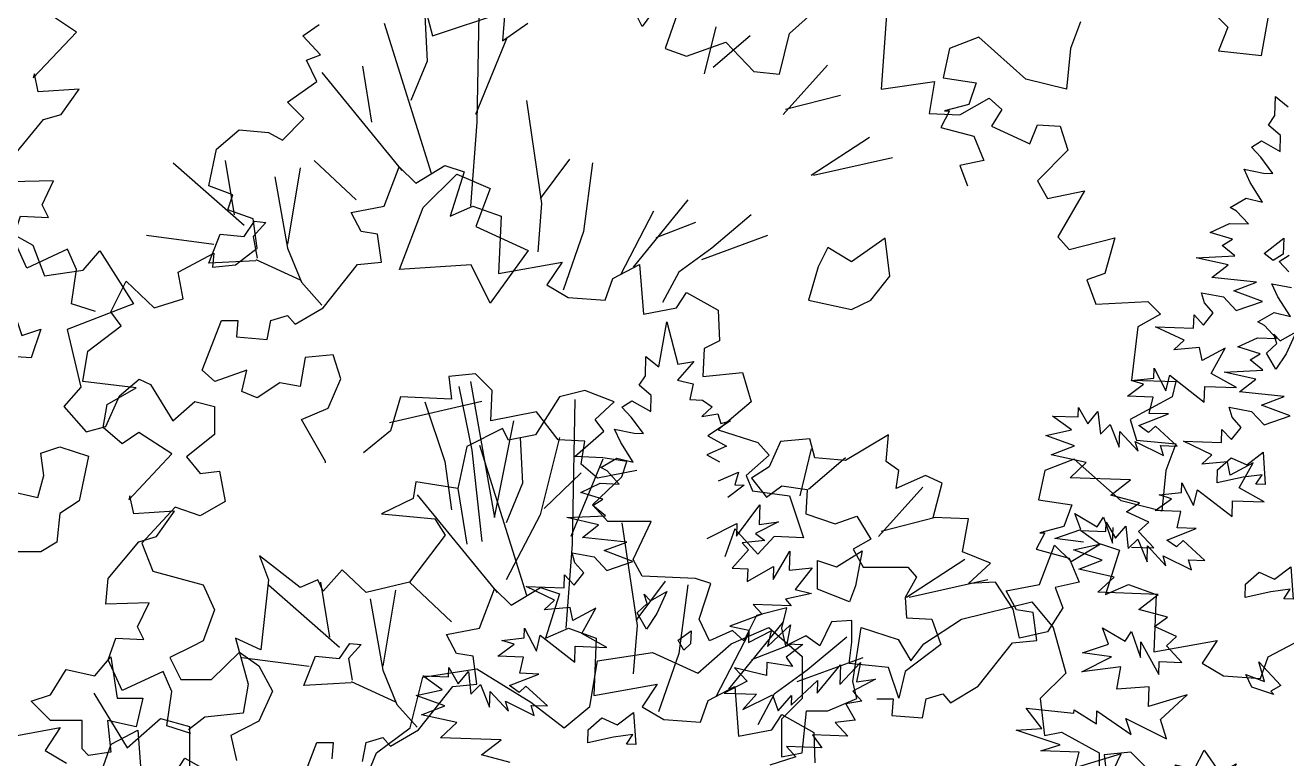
# Model space of a CAD drawing. Header units: inches. Extents: x -11 to 128, y 7 to 56.
# Drawn here: x 27.9556 to 28.4256, y 22.9804 to 23.2537 of the extents above; entities that cross this region are included whole.
import ezdxf

# ---------------------------------------------------------------- set-up
doc = ezdxf.new("R2010")
doc.units = ezdxf.units.IN
doc.header["$MEASUREMENT"] = 0
doc.layers.add('CAY', color=94, linetype='Continuous')
doc.layers.add('CAY-3', color=61, linetype='Continuous')
picture_1 = doc.add_image_def('image1.jpg', size_in_pixel=(1680, 1093))

# ---------------------------------------------------------------- blocks, each defined once
blk = doc.blocks.new('A$C76451831')
at = {"layer": 'CAY'}
for p, q in [((1479.9, 1929.8), (1538.3, 1944)), ((1538.3, 1944), (1555.9, 1922.7)), ((1448.6, 1909.2), (1479.9, 1929.8)), ((1288.9, 1909.2), (1320.1, 1922.7)), ((1320.1, 1922.7), (1347.8, 1898.6)), ((1389.7, 1877.9), (1396.8, 1922.7)), ((1396.8, 1922.7), (1427.4, 1912.7)), ((1555.9, 1922.7), (1566.6, 1885)), ((1261.1, 1885), (1288.9, 1909.2)), ((1427.4, 1912.7), (1438, 1895)), ((1438, 1895), (1448.6, 1909.2)), ((1171.5, 1857.3), (1178, 1895)), ((1178, 1895), (1223.4, 1902.1)), ((1223.4, 1902.1), (1261.1, 1885)), ((1347.8, 1898.6), (1347.8, 1863.8)), ((1033, 1881.5), (1077.8, 1888.5)), ((1077.8, 1888.5), (1122.6, 1860.8)), ((1566.6, 1885), (1545.3, 1863.8)), ((1022.3, 1839.6), (1033, 1881.5)), ((1393.2, 1863.8), (1389.7, 1877.9)), ((1347.8, 1863.8), (1330.7, 1846.6)), ((1369, 1853.7), (1393.2, 1863.8)), ((1545.3, 1863.8), (1548.9, 1833.1)), ((1122.6, 1860.8), (1150.3, 1839.6)), ((1150.3, 1839.6), (1171.5, 1857.3)), ((1347.8, 1818.9), (1351.4, 1853.7)), ((1351.4, 1853.7), (1369, 1853.7)), ((1330.7, 1846.6), (1330.7, 1815.4)), ((994.6, 1818.9), (1022.3, 1839.6)), ((1548.9, 1833.1), (1563, 1836)), ((1563, 1836), (1594.3, 1818.9)), ((987.6, 1801.8), (994.6, 1818.9)), ((1330.7, 1815.4), (1347.8, 1818.9)), ((1594.3, 1818.9), (1594.3, 1784.1)), ((5931.9, 1262.1), (5932.4, 1277.9)), ((5932.4, 1277.9), (5943, 1269.4)), ((5926.6, 1254.1), (5931.9, 1262.1)), ((5936.7, 1245.6), (5926.6, 1254.1)), ((5912.4, 1236), (5920.7, 1241.1)), ((5920.2, 1227.6), (5912.4, 1236)), ((5920.7, 1241.1), (5936.3, 1232.4)), ((5936.3, 1232.4), (5936.7, 1245.6)), ((5930.2, 1214.1), (5920.2, 1227.6)), ((5192.6, 1187), (5205.3, 1219.7)), ((5205.3, 1219.7), (5219, 1206)), ((5219, 1206), (5243.2, 1220.8)), ((5243.2, 1220.8), (5259.1, 1215.5)), ((5259.1, 1215.5), (5247.5, 1178.6)), ((5906.3, 1217.6), (5922.5, 1214.3)), ((5911.3, 1206.6), (5906.3, 1217.6)), ((5921.6, 1190.3), (5911.3, 1206.6)), ((5922.5, 1214.3), (5930.2, 1214.1)), ((5894.8, 1185.8), (5908.2, 1193.5)), ((5908.2, 1193.5), (5921.6, 1190.3)), ((5165.2, 1181.8), (5192.6, 1187)), ((5247.5, 1178.6), (5266.4, 1187)), ((5266.4, 1187), (5289.7, 1178.6)), ((5900.1, 1182.9), (5894.8, 1185.8)), ((5173.6, 1165.9), (5165.2, 1181.8)), ((5289.7, 1178.6), (5287.5, 1131.1)), ((5878.2, 1165.1), (5894.3, 1172.7)), ((5894.3, 1172.7), (5910.1, 1172.2)), ((5910.1, 1172.2), (5900.1, 1182.9)), ((4880.4, 1166.1), (4901.2, 1154.7)), ((5187.3, 1163.8), (5173.6, 1165.9)), ((5190.5, 1140.6), (5187.3, 1163.8)), ((5896.6, 1159.5), (5878.2, 1165.1)), ((4901.2, 1154.7), (4910.7, 1129.1)), ((5888.2, 1154.3), (5896.6, 1159.5)), ((5898.8, 1145.8), (5888.2, 1154.3)), ((4942.9, 1133.8), (4956.7, 1149.9)), ((4956.7, 1149.9), (4984.6, 1105.9)), ((5866.6, 1144.2), (5898.8, 1145.8)), ((5893.1, 1138.3), (5866.6, 1144.2)), ((4910.7, 1129.1), (4942.9, 1133.8)), ((5142, 1102.7), (5170.5, 1138.5)), ((5170.5, 1138.5), (5190.5, 1140.6)), ((5287.5, 1131.1), (5340.3, 1140.6)), ((5340.3, 1140.6), (5327.6, 1121.6)), ((5382.5, 1126.9), (5404.6, 1138.5)), ((5404.6, 1138.5), (5407.8, 1097.4)), ((5879.6, 1127.9), (5893.1, 1138.3)), ((5327.6, 1121.6), (5345.5, 1111.1)), ((5376.1, 1109), (5382.5, 1126.9)), ((5916.6, 1123.9), (5879.6, 1127.9)), ((5897.8, 1116.8), (5916.6, 1123.9)), ((5345.5, 1111.1), (5376.1, 1109)), ((5435.2, 1102.7), (5443.6, 1115.3)), ((5443.6, 1115.3), (5470, 1100.6)), ((5871, 1115), (5889.4, 1111.7)), ((5873.4, 1106.8), (5871, 1115)), ((5889.4, 1111.7), (5899.9, 1100.4)), ((5921.5, 1107.8), (5897.8, 1116.8)), ((4984.6, 1105.9), (4929.6, 1084.7)), ((5118.8, 1089), (5142, 1102.7)), ((5407.8, 1097.4), (5435.2, 1102.7)), ((5470, 1100.6), (5471.1, 1075.2)), ((5880.8, 1098.4), (5873.4, 1106.8)), ((5899.9, 1100.4), (5921.5, 1107.8)), ((5057.6, 1092.1), (5071.3, 1092.1)), ((5071.3, 1092.1), (5070.3, 1078.4)), ((5095.6, 1076.3), (5098.8, 1092.1)), ((5098.8, 1092.1), (5112.5, 1096.3)), ((5112.5, 1096.3), (5118.8, 1089)), ((5420.6, 1053.6), (5427.3, 1091)), ((5427.3, 1091), (5436.5, 1055.8)), ((5864.5, 1085.8), (5864.9, 1096.7)), ((5864.9, 1096.7), (5872.8, 1088.2)), ((5872.8, 1088.2), (5880.8, 1098.4)), ((4929.6, 1084.7), (4941, 1036.7)), ((5070.3, 1078.4), (5095.6, 1076.3)), ((5856.5, 1075.7), (5832.8, 1086.9)), ((5832.8, 1086.9), (5864.5, 1085.8)), ((5458.4, 1068.9), (5457.3, 1045.7)), ((5471.1, 1075.2), (5458.4, 1068.9)), ((5848, 1067.8), (5856.5, 1075.7)), ((5869.4, 1069.8), (5848, 1067.8)), ((5871.7, 1058.8), (5869.4, 1069.8)), ((5890.7, 1069), (5871.7, 1058.8)), ((5879.1, 1048.1), (5890.7, 1069)), ((5409.5, 1046.3), (5410, 1062.2)), ((5410, 1062.2), (5420.6, 1053.6)), ((5449.8, 1058.1), (5436.1, 1042.7)), ((5436.5, 1055.8), (5449.8, 1058.1)), ((5268.6, 1047.8), (5246.4, 1045.7)), ((5282.3, 1034.1), (5268.6, 1047.8)), ((5457.3, 1045.7), (5490, 1048.9)), ((5490, 1048.9), (5497.4, 1024.6)), ((5831.4, 1044.3), (5831.6, 1052.5)), ((5831.6, 1052.5), (5841.4, 1033.6)), ((5900, 1036.5), (5879.1, 1048.1)), ((4941, 1036.7), (4926.8, 1020.6)), ((4973.2, 1029.6), (4989.3, 1043.4)), ((4989.3, 1043.4), (4998.7, 1039.1)), ((4998.7, 1039.1), (5017.2, 1008.8)), ((5246.4, 1045.7), (5248.5, 1026.7)), ((5404.2, 1038.3), (5409.5, 1046.3)), ((5414.3, 1029.8), (5404.2, 1038.3)), ((5436.1, 1042.7), (5449.1, 1039.5)), ((5449.1, 1039.5), (5446.4, 1026.4)), ((5809.5, 1029.2), (5823, 1039.2)), ((5812.7, 1042.3), (5831.4, 1044.3)), ((5823, 1039.2), (5812.7, 1042.3)), ((5841.4, 1033.6), (5844.6, 1046.6)), ((5844.6, 1046.6), (5873.3, 1024.3)), ((5873.3, 1024.3), (5873.7, 1037.4)), ((5873.7, 1037.4), (5900, 1036.5)), ((4961.8, 1004.1), (4973.2, 1029.6)), ((5206.3, 1028.8), (5197.9, 1000.4)), ((5248.5, 1026.7), (5206.3, 1028.8)), ((5281.2, 1008.8), (5282.3, 1034.1)), ((5413.9, 1016.7), (5414.3, 1029.8)), ((5446.4, 1026.4), (5456.8, 1026.1)), ((5456.8, 1026.1), (5464.8, 1020.4)), ((5830.8, 1028.5), (5809.5, 1029.2)), ((5827.6, 1015), (5830.8, 1028.5)), ((4926.8, 1020.6), (4945.3, 999.7)), ((5017.2, 1008.8), (5035.7, 1024.9)), ((5035.7, 1024.9), (5051.8, 1020.6)), ((5051.8, 1020.6), (5051.8, 997.4)), ((5273.8, 1025), (5197.2, 1007.3)), ((5319.2, 1016.2), (5281.2, 1008.8)), ((5337.1, 993), (5319.2, 1016.2)), ((5390, 1020.2), (5398.3, 1025.4)), ((5397.8, 1011.8), (5390, 1020.2)), ((5398.3, 1025.4), (5413.9, 1016.7)), ((5464.8, 1020.4), (5456.3, 1012.5)), ((5497.4, 1024.6), (5470, 1001.4)), ((5768.6, 1012.1), (5768.9, 1019.8)), ((5768.9, 1019.8), (5776.6, 1006.4)), ((5776.6, 1006.4), (5785.1, 1016.5)), ((5785.1, 1016.5), (5787.1, 997.8)), ((5407.8, 998.3), (5397.8, 1011.8)), ((5456.3, 1012.5), (5469.5, 1014.7)), ((5480.2, 1008.9), (5461.2, 996.5)), ((5469.5, 1014.7), (5472, 1006.5)), ((5472, 1006.5), (5480.2, 1008.9)), ((5747.3, 1012.8), (5768.6, 1012.1)), ((5763.2, 1001.4), (5747.3, 1012.8)), ((5787.1, 997.8), (5795.1, 1005.7)), ((5795.1, 1005.7), (5802.6, 986.9)), ((5819.1, 1004.9), (5843.5, 1014.5)), ((5843.5, 1014.5), (5827.6, 1015)), ((4945.3, 999.7), (4961.8, 1004.1)), ((5051.8, 997.4), (5028.6, 978.9)), ((5197.9, 1000.4), (5175.7, 982.4)), ((5389, 990.8), (5383.9, 1001.9)), ((5383.9, 1001.9), (5400.1, 998.6)), ((5400.1, 998.6), (5407.8, 998.3)), ((5461.2, 996.5), (5476.8, 987.8)), ((5470, 1001.4), (5502.7, 990.9)), ((5741.8, 996.7), (5763.2, 1001.4)), ((5765.5, 988.2), (5741.8, 996.7)), ((5802.6, 986.9), (5803.1, 1000)), ((5803.1, 1000), (5818.4, 983.6)), ((5827.1, 999.2), (5819.1, 1004.9)), ((5832.7, 1004.4), (5827.1, 999.2)), ((5850.7, 987.9), (5832.7, 1004.4)), ((5359.3, 991.9), (5337.1, 993)), ((5356.1, 972.9), (5359.3, 991.9)), ((5399.3, 974.6), (5389, 990.8)), ((5476.8, 987.8), (5460.6, 980.6)), ((5502.7, 990.9), (5512.2, 980.3)), ((5746.2, 980.7), (5765.5, 988.2)), ((5818.4, 983.6), (5815.9, 991.8)), ((5815.9, 991.8), (5839.5, 980.1)), ((5839.5, 980.1), (5837.1, 988.4)), ((5837.1, 988.4), (5850.7, 987.9)), ((5028.6, 978.9), (5040, 965.1)), ((5372.4, 970.1), (5385.8, 977.8)), ((5385.8, 977.8), (5399.3, 974.6)), ((5460.6, 980.6), (5470.9, 974.8)), ((5512.2, 980.3), (5493.2, 963.4)), ((5775.4, 974.2), (5746.2, 980.7)), ((5761.9, 961.5), (5775.4, 974.2)), ((5040, 965.1), (5056.1, 967.1)), ((5056.1, 967.1), (5060.8, 941.9)), ((5369.8, 961.3), (5356.1, 972.9)), ((5402.5, 967.7), (5369.8, 961.3)), ((5377.7, 967.2), (5372.4, 970.1)), ((5387.7, 956.4), (5377.7, 967.2)), ((5470.3, 959), (5486.9, 966.1)), ((5486.9, 966.1), (5483.8, 955.8)), ((5493.2, 963.4), (5498.5, 950.8)), ((5355.8, 949.4), (5371.9, 957)), ((5371.9, 957), (5387.7, 956.4)), ((5491.5, 955.5), (5478, 945.1)), ((5483.8, 955.8), (5491.5, 955.5)), ((5812.1, 959.8), (5761.9, 961.5)), ((5795.8, 947.2), (5812.1, 959.8)), ((5374.2, 943.7), (5355.8, 949.4)), ((5365.8, 938.6), (5374.2, 943.7)), ((5498.5, 950.8), (5529.1, 946.6)), ((5529.1, 946.6), (5540.7, 911.8)), ((5819.6, 940.9), (5795.8, 947.2)), ((5019.2, 937.2), (4991.7, 907.3)), ((5040, 930.1), (5019.2, 937.2)), ((5060.8, 941.9), (5040, 930.1)), ((5376.4, 930.1), (5365.8, 938.6)), ((5485, 913.1), (5504.5, 939.2)), ((5504.5, 939.2), (5503.9, 922.9)), ((5770.8, 918.6), (5765.8, 931.9)), ((5765.8, 931.9), (5784.4, 920.9)), ((5808.9, 933.2), (5819.6, 940.9)), ((5827.2, 924.8), (5808.9, 933.2)), ((5344.2, 928.5), (5376.4, 930.1)), ((5370.7, 922.5), (5344.2, 928.5)), ((5357.2, 912.1), (5370.7, 922.5)), ((5460.9, 911.2), (5485.4, 923.5)), ((5485.4, 923.5), (5485, 913.1)), ((5519.9, 925), (5501, 915.3)), ((5503.9, 922.9), (5519.9, 925)), ((5784.4, 920.9), (5789.7, 928.8)), ((5789.7, 928.8), (5797.1, 907.3)), ((5818.7, 916.9), (5827.2, 924.8)), ((5394.2, 908.1), (5357.2, 912.1)), ((5483.7, 919.1), (5475.3, 895.9)), ((5502.7, 898.1), (5483.7, 919.1)), ((5501, 915.3), (5508.5, 909.6)), ((5516.4, 912.8), (5502.7, 898.1)), ((5540.7, 911.8), (5516.4, 912.8)), ((5749.2, 911.2), (5770.8, 918.6)), ((5773.1, 908.1), (5749.2, 911.2)), ((5797.1, 907.3), (5797.6, 920.4)), ((5831.4, 903.4), (5818.7, 916.9)), ((4991.7, 907.3), (5000.7, 884.1)), ((5375.4, 901.1), (5394.2, 908.1)), ((5399.1, 892.1), (5375.4, 901.1)), ((5495.1, 901.9), (5481.4, 886.5)), ((5508.5, 909.6), (5489.8, 907.5)), ((5489.8, 907.5), (5495.1, 901.9)), ((5515.5, 877.1), (5529.5, 900.7)), ((5529.5, 900.7), (5528.9, 884.8)), ((5812.9, 904), (5831.4, 903.4)), ((5351, 891), (5348.6, 899.3)), ((5348.6, 899.3), (5367.1, 895.9)), ((5358.4, 882.6), (5351, 891)), ((5367.1, 895.9), (5377.5, 884.7)), ((5377.5, 884.7), (5399.1, 892.1)), ((5000.7, 884.1), (5042.4, 872.7)), ((5342.1, 870.1), (5342.5, 880.9)), ((5342.5, 880.9), (5350.4, 872.5)), ((5350.4, 872.5), (5358.4, 882.6)), ((5481.4, 886.5), (5494.5, 886)), ((5494.1, 875.6), (5515.9, 888)), ((5494.5, 886), (5494.1, 875.6)), ((5515.9, 888), (5515.5, 877.1)), ((5528.9, 884.8), (5548, 886.9)), ((5548, 886.9), (5533.8, 868.8)), ((5042.4, 872.7), (5051.8, 851.9)), ((5310.5, 871.2), (5342.1, 870.1)), ((5334.1, 859.9), (5310.5, 871.2)), ((5325.6, 852), (5334.1, 859.9)), ((5547.3, 865.6), (5525.8, 860.9)), ((5525.8, 860.9), (5530.6, 855.3)), ((5533.8, 868.8), (5547.3, 865.6)), ((5051.8, 851.9), (5042.4, 826.3)), ((5347, 854), (5325.6, 852)), ((5349.4, 843.1), (5347, 854)), ((5368.3, 853.3), (5349.4, 843.1)), ((5356.7, 832.4), (5368.3, 853.3)), ((5506.3, 848.5), (5479.7, 838.5)), ((5498.9, 856.4), (5506.3, 848.5)), ((5530.6, 855.3), (5498.9, 856.4)), ((5479.7, 838.5), (5495.4, 835.2)), ((5510.8, 821.5), (5530, 839.5)), ((5530, 839.5), (5526.8, 823.7)), ((5290.3, 826.5), (5309, 828.6)), ((5309, 828.6), (5309.3, 836.7)), ((5309.3, 836.7), (5319, 817.8)), ((5319, 817.8), (5322.2, 830.9)), ((5322.2, 830.9), (5350.9, 808.5)), ((5377.6, 820.8), (5356.7, 832.4)), ((5495.4, 835.2), (5495.1, 824.8)), ((5495.1, 824.8), (5514, 834.6)), ((5514, 834.6), (5510.8, 821.5)), ((5033.3, 821.6), (5014.8, 812.5)), ((5042.4, 826.3), (5033.3, 821.6)), ((5049.4, 794.1), (5072.6, 816.9)), ((5072.6, 816.9), (5088.7, 805.5)), ((5287.1, 813.5), (5300.6, 823.4)), ((5300.6, 823.4), (5290.3, 826.5)), ((5350.9, 808.5), (5351.3, 821.7)), ((5351.3, 821.7), (5377.6, 820.8)), ((5540.3, 823.2), (5526.4, 812.8)), ((5526.8, 823.7), (5540.3, 823.2)), ((5014.8, 812.5), (5023.9, 794.1)), ((5308.4, 812.7), (5287.1, 813.5)), ((5305.2, 799.3), (5308.4, 812.7)), ((5510.4, 808.4), (5510, 797.5)), ((5531.5, 805), (5510.4, 808.4)), ((5526.4, 812.8), (5531.5, 805)), ((5552.1, 782.9), (5571.5, 806.3)), ((5570.9, 790), (5587.9, 808.4)), ((5571.5, 806.3), (5570.9, 790)), ((5587.9, 808.4), (5584.6, 792.2)), ((5088.7, 805.5), (5100.1, 784.6)), ((5240.9, 785.6), (5224.9, 797.1)), ((5224.9, 797.1), (5246.2, 796.3)), ((5246.2, 796.3), (5246.5, 804)), ((5246.5, 804), (5254.2, 790.6)), ((5254.2, 790.6), (5262.7, 800.7)), ((5262.7, 800.7), (5264.7, 782.1)), ((5296.7, 789.1), (5321.1, 798.7)), ((5321.1, 798.7), (5305.2, 799.3)), ((5510, 797.5), (5483.5, 803.9)), ((5483.5, 803.9), (5494, 792.7)), ((5023.9, 794.1), (5049.4, 794.1)), ((5219.4, 781), (5240.9, 785.6)), ((5264.7, 782.1), (5272.7, 790)), ((5272.7, 790), (5280.2, 771.1)), ((5304.7, 783.4), (5296.7, 789.1)), ((5310.3, 788.7), (5304.7, 783.4)), ((5328.3, 772.2), (5310.3, 788.7)), ((5494, 792.7), (5475, 782.9)), ((5530.4, 772.8), (5552.4, 793.3)), ((5552.4, 793.3), (5552.1, 782.9)), ((5600.5, 794.4), (5581.6, 784.6)), ((5584.6, 792.2), (5600.5, 794.4)), ((4951.7, 782.9), (4979.4, 737.5)), ((5100.1, 784.6), (5088.7, 759.5)), ((5243.1, 772.4), (5219.4, 781)), ((5280.2, 771.1), (5280.7, 784.3)), ((5280.7, 784.3), (5296, 767.8)), ((5296, 767.8), (5293.5, 776.1)), ((5293.5, 776.1), (5317.1, 764.4)), ((5475, 782.9), (5501.7, 782)), ((5501.7, 782), (5490.4, 769.2)), ((5490.4, 769.2), (5514.9, 781.5)), ((5514.9, 781.5), (5519.8, 768.2)), ((5519.8, 768.2), (5530.7, 781)), ((5530.7, 781), (5530.4, 772.8)), ((5589, 776.2), (5575.8, 773.9)), ((5581.6, 784.6), (5589, 776.2)), ((5223.8, 764.9), (5243.1, 772.4)), ((5253, 758.5), (5223.8, 764.9)), ((5314.7, 772.6), (5328.3, 772.2)), ((5317.1, 764.4), (5314.7, 772.6)), ((5575.8, 773.9), (5583.5, 760.5)), ((4979.4, 737.5), (5007.1, 761.7)), ((5007.1, 761.7), (5031.3, 755.2)), ((5031.3, 755.2), (5031.3, 720.4)), ((5088.7, 759.5), (5065.6, 747.7)), ((5239.5, 745.8), (5253, 758.5)), ((5583.5, 760.5), (5567.1, 758.4)), ((5567.1, 758.4), (5577.6, 747.1)), ((5065.6, 747.7), (5070.3, 726.8)), ((5289.7, 744), (5239.5, 745.8)), ((5273.4, 731.5), (5289.7, 744)), ((5577.6, 747.1), (5548.1, 748.2)), ((5548.1, 748.2), (5555.9, 737.5)), ((5526.5, 738.5), (5534.4, 730.1)), ((5555.9, 737.5), (5526.5, 738.5)), ((5297.2, 725.2), (5273.4, 731.5)), ((5534.4, 730.1), (5512.8, 723.1))]:
    blk.add_line(p, q, dxfattribs=at)
for points in [[(4953.2, 1099.5), (4933.2, 1105.8), (4937.4, 1134.3), (4930, 1151.2), (4896.3, 1135.4), (4884.7, 1160.7), (4891, 1178.6), (4914.2, 1177.5), (4908.9, 1188.1), (4918.4, 1208.1), (4882.5, 1207.1), (4884.7, 1228.2), (4910, 1258.8), (4924.7, 1263), (4939.5, 1284.1), (4905.7, 1282), (4902.6, 1296.7), (4901.5, 1293.6), (4937.4, 1331.5), (4910, 1349.5)], [(5770.6, 1340), (5762.2, 1317.8), (5759, 1284.1), (5725.2, 1292.5), (5686.2, 1327.3), (5662, 1317.8), (5656.7, 1293.6), (5684.1, 1289.3), (5677.8, 1271.4), (5657.7, 1266.1), (5662, 1266.1), (5654.6, 1252.4), (5682, 1245), (5690.4, 1225), (5670.4, 1220.8), (5676.7, 1203.9)], [(530, 749.3), (509.9, 755.6), (514.2, 784.1), (506.8, 800.9), (473, 785.1), (461.4, 810.4), (467.7, 828.4), (490.9, 827.3), (485.7, 837.9), (495.2, 857.9), (459.3, 856.8), (461.4, 877.9), (486.7, 908.5), (501.5, 912.7), (516.3, 933.8), (482.5, 931.7), (479.3, 946.5), (478.3, 943.3), (514.2, 981.3), (486.7, 999.2), (473, 989.7), (457.2, 1003.4), (460.4, 1022.4), (484.6, 1036.1), (440.3, 1041.4), (444.5, 1066.7), (472, 1087.8), (463.5, 1099.4), (476.2, 1124.7), (499.4, 1102.6), (523.6, 1110), (519.4, 1132.1), (549, 1147.9), (547.9, 1136.3), (566.9, 1138.4), (584.8, 1152.1), (581.7, 1176.4), (560.6, 1183.8), (564.8, 1196.4), (544.7, 1203.8), (551.1, 1234.4), (570.1, 1250.2), (594.3, 1248.1), (605.9, 1241.8), (623.8, 1259.7), (610.1, 1273.4), (634.4, 1290.3), (625.9, 1308.2), (637.6, 1312.5), (622.8, 1328.3), (636.5, 1337.8)], [(721.9, 1361), (730.4, 1328.3), (790.5, 1348.3), (788.4, 1324.1), (809.5, 1338.8)], [(936, 1353.6), (923.4, 1317.7), (941.3, 1311.4), (974, 1323), (997.2, 1298.7), (1018.3, 1296.6), (1026.7, 1330.4), (1055.2, 1355.7)], [(1107.9, 1353.6), (1102.7, 1284), (1147, 1290.3), (1142.7, 1263.9), (1168.1, 1262.9), (1192.3, 1276.6), (1202.9, 1267.1), (1194.4, 1253.4), (1226.1, 1238.6), (1232.4, 1254.5), (1251.4, 1253.4), (1257.7, 1233.4), (1232.4, 1208), (1240.8, 1193.3), (1271.4, 1199.6), (1249.3, 1161.6), (1258.8, 1151.1), (1296.7, 1160.6), (1288.3, 1131.1), (1273.5, 1125.8), (1280.9, 1105.7), (1324.2, 1107.9), (1334.7, 1097.3), (1315.7, 1086.8), (1310.4, 1042.5), (1347.4, 1041.4), (1344.2, 1028.7), (1309.4, 1009.8), (1314.7, 992.9), (1347.4, 989.7), (1338.9, 967.6), (1335.8, 933.8), (1302, 942.3), (1263, 977.1), (1238.7, 967.6), (1233.4, 943.3), (1260.9, 939.1), (1254.5, 921.2), (1234.5, 915.9), (1238.7, 915.9), (1231.3, 902.2), (1258.8, 894.8), (1267.2, 874.8), (1247.2, 870.5), (1253.5, 853.7)], [(5271.7, 1376.9), (5269.6, 1256.6), (5264.3, 1187)], [(5226.4, 1345.2), (5228.5, 1307.3), (5214.8, 1274.6)], [(5192.6, 1338.9), (5231.6, 1214.5)], [(5467.9, 1335.7), (5458.4, 1296.7)], [(5294.9, 1327.3), (5268.6, 1263)], [(5496.4, 1328.4), (5465.8, 1302)], [(5174.7, 1303.1), (5182.1, 1256.6)], [(5560.7, 1304.1), (5523.8, 1263)], [(5140.9, 1297.8), (5207.4, 1216.6)], [(5571.3, 1278.8), (5525.9, 1267.2)], [(5310.7, 1274.6), (5323.4, 1189.1), (5320.2, 1149.1)], [(5595.5, 1244), (5547, 1212.3)], [(5060.8, 1225), (5068.2, 1179.7)], [(5134.6, 1225), (5169.4, 1192.3)], [(5346.6, 1226.1), (5322.3, 1193.4)], [(5614.5, 1227.1), (5549.1, 1212.3)], [(5017.5, 1222.9), (5076.6, 1171.2)], [(5123, 1218.7), (5112.5, 1155.4)], [(5365.6, 1222.9), (5358.2, 1165.9), (5341.3, 1117.4)], [(1296, 719.7), (1301.9, 732.6), (1263.9, 720.8), (1267.1, 733.8), (1235.4, 734.9), (1251.4, 739.8), (1214.7, 752), (1236, 753.5), (1223, 770.3), (1262.8, 766.2), (1262.9, 768.9), (1281.5, 757.4), (1281.9, 768.2), (1310.2, 748.6), (1305.7, 761.9), (1339.5, 744.9), (1334.6, 760.9), (1356.7, 781.5), (1324.6, 771.7), (1325.2, 788), (1298.4, 786.2), (1301.7, 804.7), (1269.4, 800.4), (1293.9, 813.1), (1270, 816.2), (1291.5, 823.6), (1286.5, 837), (1305.2, 825.9), (1310.4, 833.9), (1317.9, 812.3), (1318.3, 825.4), (1333.2, 798.2), (1333.6, 809), (1352.2, 808.4), (1339.5, 822), (1347.9, 829.8), (1329.6, 838.2), (1340.3, 846), (1316.5, 852.2), (1332.8, 864.8), (1282.6, 866.6), (1296.2, 879.2), (1266.9, 885.7), (1286.2, 893.2), (1262.5, 901.7), (1284, 906.4), (1268.1, 917.8), (1289.3, 917.1), (1289.6, 924.8), (1297.3, 911.4), (1305.8, 921.5), (1307.9, 902.9), (1315.9, 910.7), (1323.4, 891.9), (1323.8, 905), (1339.1, 888.6), (1336.7, 896.9), (1360.3, 885.2), (1357.8, 893.4), (1371.4, 892.9), (1353.4, 909.4), (1347.8, 904.2), (1339.8, 909.9), (1364.2, 919.5), (1348.4, 920), (1351.5, 933.5), (1330.3, 934.3), (1343.8, 944.2), (1333.4, 947.3), (1352.1, 949.4), (1352.4, 957.5), (1362.1, 938.6), (1365.3, 951.6), (1394, 929.3), (1394.4, 942.4), (1420.7, 941.5), (1399.8, 953.1), (1411.4, 974), (1392.5, 963.8), (1390.1, 974.8), (1368.8, 972.8), (1377.2, 980.7), (1353.6, 991.9), (1385.3, 990.8), (1385.6, 1001.7), (1393.5, 993.3), (1401.6, 1003.4), (1394.2, 1011.8), (1391.7, 1020.1), (1410.2, 1016.7), (1420.7, 1005.5), (1442.2, 1012.9), (1418.5, 1021.8), (1437.3, 1028.9), (1400.3, 1032.9), (1413.8, 1043.3), (1387.3, 1049.2), (1419.5, 1050.8), (1409, 1059.4), (1417.3, 1064.5), (1398.9, 1070.1), (1415, 1077.7), (1430.9, 1077.2), (1420.8, 1088), (1415.5, 1090.9), (1428.9, 1098.6), (1442.4, 1095.4), (1432.1, 1111.6), (1427, 1122.6), (1443.2, 1119.4)], [(1441, 1132.6), (1433.1, 1141), (1441.4, 1146.2)], [(5101.9, 1211.3), (5112.5, 1152.2), (5124.1, 1123.8), (5140.9, 1104.8)], [(5444.7, 1192.3), (5399.3, 1136.4)], [(5086.1, 1141.7), (5047.1, 1139.6), (5056.6, 1163.8), (5076.6, 1161.7), (5085, 1174.4), (5094.5, 1173.3), (5084, 1161.7), (5087.2, 1143.8)], [(5416.2, 1182.8), (5388.8, 1130.1)], [(5451, 1173.3), (5418.3, 1160.7)], [(5497.4, 1179.7), (5464.7, 1152.2), (5437.3, 1132.2), (5423.6, 1106.9)], [(4995.4, 1162.8), (5051.3, 1155.4)], [(5456.3, 1142.7), (5511.1, 1162.8)], [(5086.1, 1142.7), (5123, 1125.9)], [(5144.1, 974), (5144.1, 975), (5124.1, 1009.8), (5146.2, 1019.3), (5156.8, 1043.6), (5150.4, 1063.6), (5127.2, 1061.5), (5123, 1037.3), (5106.1, 1040.4), (5087.2, 1027.8), (5074.5, 1033.1), (5078.7, 1051), (5052.3, 1041.5), (5041.8, 1051), (5057.6, 1092.1)], [(5254.8, 1037.3), (5265.4, 984.5), (5273.8, 908.6)], [(5264.3, 1041.5), (5284.4, 928.6), (5300.2, 1008.8)], [(1253.5, 853.7), (1240.8, 833.6), (1217.6, 828.4), (1212.4, 852.6), (1197.6, 874.8), (1175.4, 873.7), (1193.4, 890.6), (1170.2, 900.1), (1175.4, 927.5), (1145.9, 928.6), (1153.3, 957), (1139.6, 963.4), (1115.3, 952.8), (1117.4, 967.6), (1106.9, 975), (1109, 997.1), (1073.1, 976), (1047.8, 978.1), (1043.6, 993.9), (1019.3, 991.8), (1009.9, 970.7), (995.1, 961.2), (1007.7, 945.4), (1020.4, 954.9), (1041.5, 951.8), (1040.4, 931.7), (1064.7, 923.3), (1082.6, 929.6), (1094.2, 910.6), (1079.5, 902.2), (1087.9, 887.4), (1124.8, 887.4), (1132.2, 879), (1122.7, 862.1), (1123.8, 845.2), (1144.9, 844.2), (1152.2, 823.1), (1122.7, 800.9), (1117.4, 778.8), (1109, 804.1), (1076.3, 807.3), (1078.4, 825.2), (1078.4, 843.1), (1061.5, 842.1), (1052, 822), (1040.4, 830.5), (1023.6, 822), (1020.4, 836.8), (1024.6, 853.7), (999.3, 847.3), (988.8, 826.2), (979.3, 834.7), (960.3, 826.2), (951.8, 844.2), (961.3, 873.7), (948.7, 877.9), (904.4, 880), (897, 893.7), (911.8, 925.4), (875.9, 925.4), (863.3, 939.1), (887.5, 962.3), (891.7, 975), (871.7, 978.1), (848.5, 979.2), (872.7, 1000.3), (865.4, 1009.8), (881.2, 1024.5), (856.9, 1034), (835.8, 1028.7), (815.8, 997.1), (793.6, 992.9), (788.4, 1002.4), (758.8, 987.6), (751.5, 952.8), (716.7, 958.1), (714.5, 944.4), (688.2, 931.7), (732.5, 927.5), (740.9, 913.8), (711.4, 874.8), (675.5, 866.3), (655.5, 885.3), (639.7, 867.4), (635.4, 876.9), (620.7, 870.5), (586.9, 896.9), (594.3, 876.9), (588, 818.9), (566.9, 828.4), (577.4, 790.4), (573.2, 766.1), (541.6, 763), (527.9, 752.4)], [(848.5, 1026.6), (846.4, 906.4), (841.1, 836.8)], [(5226.4, 1024.6), (5243.2, 975), (5248.5, 935)], [(803.1, 995), (805.2, 957), (791.5, 924.3)], [(5338.2, 995.1), (5322.3, 930.7), (5293.9, 877)], [(769.4, 988.7), (808.4, 864.2)], [(1044.7, 985.5), (1035.2, 946.5)], [(871.7, 977.1), (845.3, 912.7)], [(1073.1, 978.1), (1042.6, 951.8)], [(5356.1, 965.6), (5325.5, 936)], [(751.5, 952.8), (758.8, 906.4)], [(1137.5, 953.9), (1100.6, 912.7)], [(717.7, 947.5), (784.2, 866.3)], [(887.5, 924.3), (900.2, 838.9), (897, 798.8)], [(1148, 928.6), (1102.7, 917)], [(1172.3, 893.7), (1123.8, 862.1)], [(594.3, 872.7), (653.4, 821)], [(634.4, 741.9), (648.1, 741.9), (647, 728.2)], [(672.4, 726.1), (675.5, 741.9), (689.2, 746.1), (695.6, 738.7), (718.8, 752.4), (747.2, 788.3), (767.3, 790.4), (764.1, 813.6), (750.4, 815.7), (742, 831.5), (769.4, 836.8), (782, 869.5), (795.8, 855.8), (820, 870.5), (835.8, 865.3), (824.2, 828.4), (843.2, 836.8), (866.4, 828.4), (864.3, 780.9), (917, 790.4), (904.4, 771.4), (922.3, 760.9), (952.9, 758.7), (959.2, 776.7), (981.4, 788.3), (984.5, 747.1), (1012, 752.4), (1020.4, 765.1), (1046.8, 750.3), (1047.8, 725)], [(637.6, 874.8), (644.9, 829.4)], [(711.4, 874.8), (746.2, 842.1)], [(923.4, 875.8), (899.1, 843.1)], [(942.4, 872.7), (935, 815.7), (918.1, 767.2)], [(1191.3, 876.9), (1125.9, 862.1)], [(678.7, 861.1), (689.2, 802), (700.8, 773.5), (717.7, 754.5)], [(699.8, 868.4), (689.2, 805.2)], [(1021.5, 842.1), (976.1, 786.2)], [(993, 832.6), (965.6, 779.8)], [(1074.2, 829.4), (1041.5, 802), (1014.1, 782), (1000.4, 756.6)], [(5441.4, 818.5), (5436.7, 826.9), (5447.4, 834.6), (5447, 823.8), (5441.4, 818.5)], [(662.9, 791.4), (623.8, 789.3), (633.3, 813.6), (653.4, 811.5), (661.8, 824.1), (671.3, 823.1), (660.8, 811.5), (663.9, 793.6)], [(1027.8, 823.1), (995.1, 810.4)], [(572.2, 812.5), (628.1, 805.2)], [(1033.1, 792.5), (1087.9, 812.5)], [(662.9, 792.5), (699.8, 775.6)], [(720.9, 623.7), (720.9, 624.8), (700.8, 659.6), (723, 669.1), (733.5, 693.4), (727.2, 713.4), (704, 711.3), (699.8, 687), (682.9, 690.2), (663.9, 677.5), (651.3, 682.8), (655.5, 700.7), (629.1, 691.2), (618.6, 700.7), (634.4, 741.9)]]:
    blk.add_lwpolyline(points, dxfattribs=at)
for points in [[(5351.5, 1415.3), (5379.2, 1443), (5406.9, 1431.1), (5395, 1399.4), (5438.6, 1379.6), (5406.9, 1336.1), (5391, 1367.8), (5331.7, 1363.8)], [(1418.3, 1311.9), (1426.2, 1355.4), (1394.5, 1383.2), (1366.8, 1359.4), (1390.6, 1335.6), (1382.7, 1315.8)], [(722.8, 1185.8), (750.5, 1213.5), (778.2, 1201.7), (766.3, 1170), (809.9, 1150.2), (778.2, 1106.6), (762.4, 1138.3), (703, 1134.3)], [(1109.9, 1128.8), (1106, 1160.5), (1078.3, 1140.7), (1058.5, 1152.6), (1050.5, 1136.7), (1042.6, 1109), (1078.3, 1101.1), (1094.1, 1109)], [(5922.9, 1147.7), (5939.2, 1160.3), (5938.7, 1147.1), (5930.4, 1142)], [(4862.9, 1119.3), (4873.5, 1124.6), (4873.5, 1103.5), (4884.1, 1103.5), (4892, 1079.7), (4907.8, 1085), (4899.9, 1061.2), (4857.7, 1063.9), (4849.7, 1055.9), (4841.8, 1095.6), (4849.7, 1095.6)], [(5925, 1065.1), (5933.4, 1073), (5931, 1080.8), (5936.2, 1075.1), (5949.6, 1082.8), (5941.3, 1064.5), (5932.7, 1051.7)], [(4865.6, 929.2), (4870.9, 953), (4905.2, 945.1), (4910.4, 963.5), (4907.8, 982), (4923.6, 987.3), (4947.4, 979.4), (4939.5, 942.4), (4923.6, 931.9), (4921, 908.1), (4907.8, 900.2), (4873.5, 900.2)], [(5923.9, 955.9), (5916.2, 956.2), (5921.4, 964.1), (5905.5, 962), (5884.1, 957.3), (5884.4, 968.1), (5895.7, 978.2), (5908.6, 972.3), (5922.1, 982.7)], [(5552.4, 869.2), (5552.4, 892.9), (5568.2, 887.7), (5589.3, 900.9), (5584, 871.8), (5578.8, 858.6)], [(1444.6, 860.9), (1436.9, 861.2), (1442.2, 869.2), (1426.3, 867), (1404.8, 862.3), (1405.2, 873.2), (1416.4, 883.2), (1429.3, 877.3), (1442.8, 887.7)], [(5402.6, 849.4), (5411, 857.2), (5408.6, 865), (5413.8, 859.4), (5427.2, 867.1), (5418.9, 848.8), (5410.3, 835.9)], [(1428.7, 781.7), (1410.3, 787.8), (1405.3, 798.4), (1420.9, 792.4), (1416.1, 808.9), (1434.4, 789.2), (1426.1, 784.5)], [(4915.7, 781.4), (4928.9, 802.5), (4952.7, 797.2), (4965.9, 813), (4971.2, 778.7), (4992.3, 778.7), (4987, 755), (4963.2, 760.2), (4965.9, 733.8), (4947.4, 731.2), (4942.1, 736.5), (4942.1, 760.2), (4915.7, 760.2), (4899.9, 776.1)], [(5401.5, 740.1), (5393.8, 740.4), (5399.1, 748.4), (5383.1, 746.2), (5361.7, 741.5), (5362, 752.4), (5373.3, 762.4), (5386.2, 756.5), (5399.7, 766.9)], [(1364.6, 698.7), (1332.9, 710.2), (1356.9, 709.4), (1346.9, 723.3), (1362.7, 720.1), (1370.9, 735.6), (1383.8, 716.6), (1397.3, 724.3), (1391.3, 710.9), (1386.1, 703.4), (1375.4, 708.7), (1372.1, 693)]]:
    blk.add_lwpolyline(points, close=True, dxfattribs=at)
at = {"layer": 'CAY-3'}
for points in [[(5601.5, 778.1), (5615.2, 778.1), (5614.1, 764.4), (5639.4, 762.3), (5642.6, 778.1), (5656.3, 782.3), (5662.6, 774.9), (5685.8, 788.7), (5714.3, 824.5), (5734.4, 826.6), (5731.2, 849.8), (5717.5, 851.9), (5709, 867.8), (5736.5, 873), (5749.1, 905.7), (5762.8, 892), (5787.1, 906.8), (5802.9, 901.5), (5791.3, 864.6), (5810.3, 873), (5833.5, 864.6), (5831.4, 817.1), (5884.1, 826.6), (5871.5, 807.6), (5889.4, 797.1), (5920, 795), (5926.3, 812.9), (5948.5, 824.5)], [(5946.3, 653.7), (5913.6, 647.3), (5899.9, 658.9), (5903.1, 677.9), (5881, 679), (5863, 702.2), (5825.1, 694.8), (5826.1, 720.1), (5812.4, 733.8), (5790.2, 731.7), (5792.4, 712.7), (5750.2, 714.8), (5741.7, 686.3), (5719.6, 668.4)], [(368.8, 744.7), (421.5, 754.2), (408.9, 735.2), (426.8, 724.6)], [(457.4, 722.5), (463.7, 740.4), (485.9, 752), (489, 710.9)], [(516.5, 716.2), (524.9, 728.8), (551.3, 714.1)]]:
    blk.add_lwpolyline(points, dxfattribs=at)

msp = doc.modelspace()

# ---------------------------------------------------------------- block references
at = {"layer": 'CAY', "xscale": 0.0004489089019145984, "yscale": 0.0004489089019145984, "zscale": 0.0004489089019145984}
for p in [(25.7583, 22.65341), (27.77946, 22.65341), (27.64007, 22.16613)]:
    msp.add_blockref('A$C76451831', p, dxfattribs=at)

# ---------------------------------------------------------------- pictures from other files: only their frames are drawn
image = msp.add_image(picture_1, insert=(12.49661, 7.37723), size_in_units=(74.4025, 48.40591))
image.dxf.flags = 6

doc.saveas('drawing.dxf')
